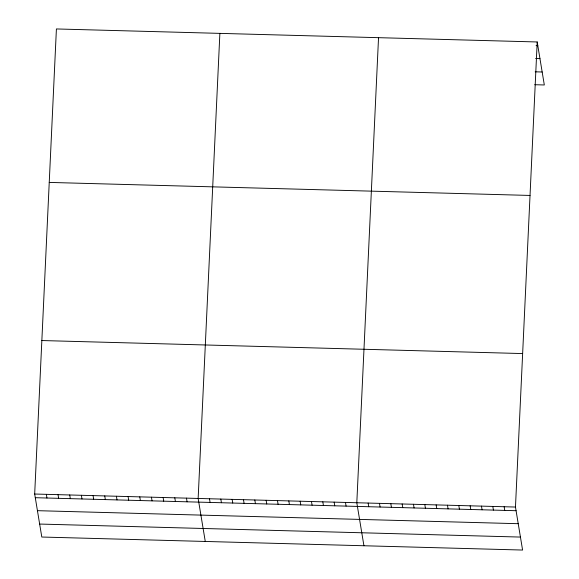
<?xml version="1.0" encoding="UTF-8"?>
<svg xmlns="http://www.w3.org/2000/svg" width="579" height="579" viewBox="0 0 579 579"><rect width="100%" height="100%" fill="white"/><g stroke="black" fill="none" stroke-linecap="round" stroke-linejoin="round"><path stroke-width="0.87" d="M537.203 41.97L515.469 507.045L522.591 550.05L41.797 537.03L34.682 494.025L56.409 28.95L537.203 41.97L544.318 84.975L534.728 84.715M219.875 33.379L198.148 498.447L205.27 541.459M378.536 37.671L356.809 502.746L363.93 545.751M536.067 45.596L537.811 45.647M535.597 58.508L539.961 58.624M535.199 71.81L542.168 71.999M49.237 182.421L530.031 195.441M41.847 340.546L522.642 353.566M34.682 494.025L515.469 507.045M35.29 497.701L516.084 510.714M37.44 510.678L518.227 523.698M39.654 524.053L520.441 537.073M504.143 506.734L504.75 510.41M492.809 506.43L493.417 510.106M481.475 506.118L482.083 509.795M470.141 505.814L470.749 509.491M458.807 505.51L459.415 509.18M447.473 505.199L448.081 508.876M436.139 504.895L436.747 508.572M424.812 504.584L425.42 508.261M413.478 504.28L414.086 507.957M402.144 503.976L402.752 507.645M390.811 503.665L391.418 507.342M379.477 503.361L380.085 507.038M368.143 503.05L368.751 506.726M345.475 502.442L346.09 506.111M334.148 502.131L334.756 505.807M322.814 501.827L323.422 505.503M311.48 501.515L312.088 505.192M300.146 501.211L300.754 504.888M288.812 500.907L289.42 504.577M277.479 500.596L278.086 504.273M266.145 500.292L266.753 503.969M254.811 499.981L255.426 503.658M243.484 499.677L244.092 503.354M232.15 499.373L232.758 503.042M220.816 499.062L221.424 502.738M209.482 498.758L210.09 502.434M186.474 498.135L187.082 501.812M174.793 497.817L175.408 501.494M163.119 497.499L163.727 501.175M151.445 497.187L152.053 500.857M139.771 496.869L140.379 500.546M128.089 496.55L128.697 500.227M116.415 496.239L117.023 499.909M104.741 495.921L105.349 499.597M93.06 495.602L93.668 499.279M81.386 495.284L81.994 498.96M69.712 494.973L70.32 498.649M58.03 494.654L58.638 498.331M46.356 494.336L46.964 498.012"/></g></svg>
